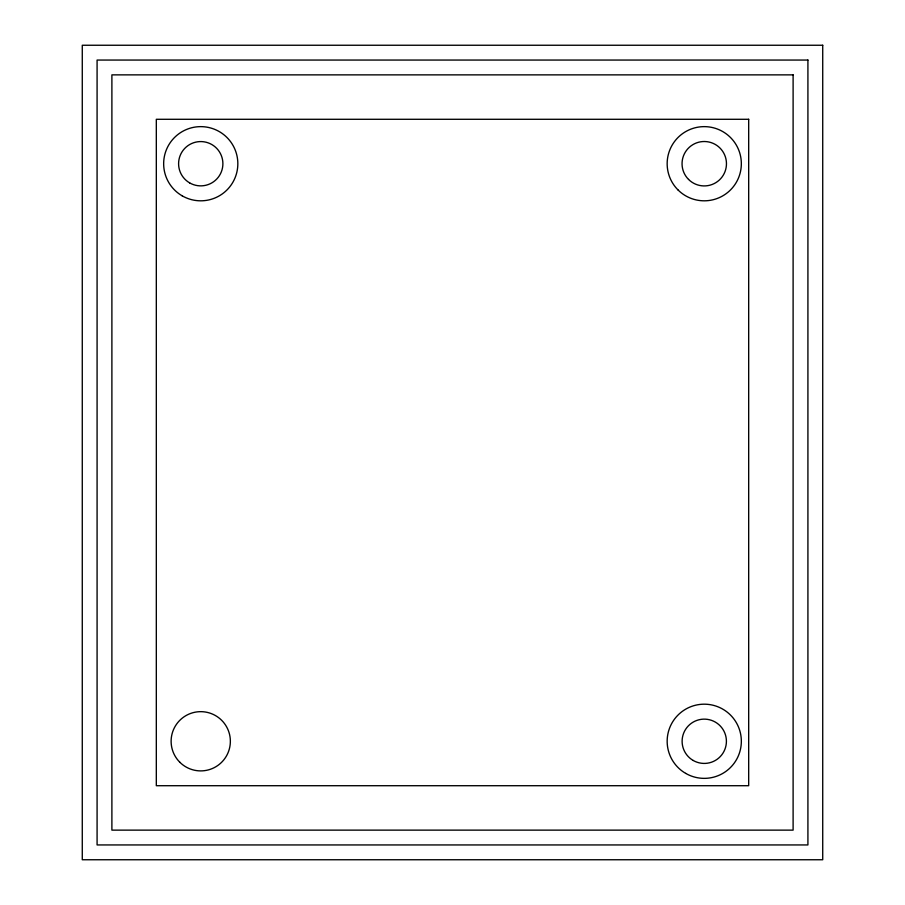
<?xml version="1.0" encoding="UTF-8"?>
<svg xmlns="http://www.w3.org/2000/svg" width="905" height="905" viewBox="0 0 905 905"><rect width="100%" height="100%" fill="white"/><g stroke="black" fill="none" stroke-linecap="round" stroke-linejoin="round"><path stroke-width="1.36" d="M822.724 45.25L82.276 45.25L82.276 859.75L822.724 859.75L822.724 45.25M807.916 60.058L97.084 60.058L97.084 844.942L807.916 844.942L807.916 60.058M793.108 74.866L111.892 74.866L111.892 830.134L793.108 830.134L793.108 74.866M748.684 119.29L156.316 119.29L156.316 785.71L748.684 785.71L748.684 119.29M179.801 762.225A29.616 29.616 0 0 0 229.35 748.944A29.616 29.616 0 0 0 193.082 712.665A29.616 29.616 0 0 0 179.801 762.225M189.665 182.901A22.15 22.15 0 0 0 222.89 163.726A22.15 22.15 0 0 0 189.665 144.54A22.15 22.15 0 0 0 189.665 182.901M688.547 179.428A22.218 22.218 0 0 0 725.708 169.473A22.218 22.218 0 0 0 698.502 142.266A22.218 22.218 0 0 0 688.547 179.428M693.185 760.46A22.15 22.15 0 0 0 726.41 741.274A22.15 22.15 0 0 0 693.185 722.1A22.15 22.15 0 0 0 693.185 760.46M182.199 195.842A37.082 37.082 0 0 0 237.834 163.726A37.082 37.082 0 0 0 182.199 131.61A37.082 37.082 0 0 0 182.199 195.842M678.026 189.948A37.082 37.082 0 0 0 740.075 173.319A37.082 37.082 0 0 0 694.655 127.899A37.082 37.082 0 0 0 678.026 189.948M685.707 773.39A37.082 37.082 0 0 0 741.342 741.274A37.082 37.082 0 0 0 685.707 709.158A37.082 37.082 0 0 0 685.707 773.39"/></g></svg>
